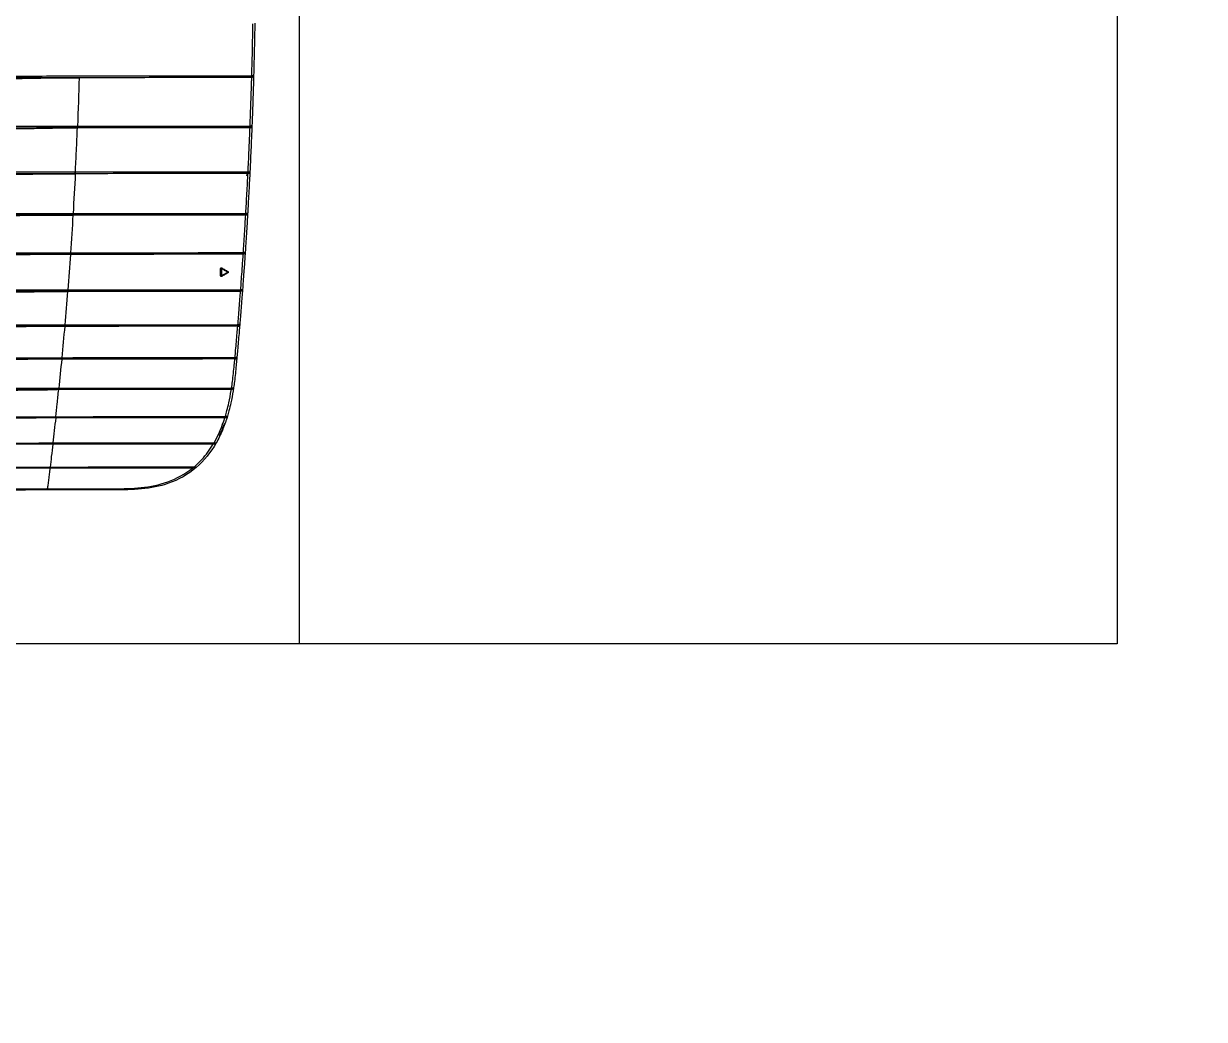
# Model space of a CAD drawing. Header units: millimetres. Extents: x 11242 to 497835, y 4200 to 105100.
# Drawn here: x 101948 to 102490, y 56153 to 56609 of the extents above; entities that cross this region are included whole.
import ezdxf
from ezdxf.xclip import XClip

# ---------------------------------------------------------------- set-up
doc = ezdxf.new("R2010")
doc.units = ezdxf.units.MM
doc.header["$LTSCALE"] = 200
doc.header["$XCLIPFRAME"] = 0
for name, color, linetype in [('# LG-AIRCON', 240, 'Continuous'), ('# 냉난방설비', 4, 'Continuous'), ('CEIL-7', 7, 'Continuous'), ('CEIL-암면흡음텍스', 251, 'Continuous')]:
    doc.layers.add(name, color=color, linetype=linetype)

# ---------------------------------------------------------------- blocks, each defined once
blk = doc.blocks.new('A$C7F214049')
at = {"layer": '# LG-AIRCON', "color": 0}
blk.add_line((1071.94, 75.03), (1071.94, 75.03), dxfattribs=at)
for centre, major_axis, ratio, start_param, end_param in [((1157.88, 189.89), (0.001, -0.8), 0.169592, 6.283183, 7.842493), ((1157.91, 189.89), (-0.11, 0.792), 0.166611, 3.140872, 4.677823), ((1157.11, 166.89), (0.001, -0.8), 0.167952, 6.283183, 7.836029), ((1157.14, 166.89), (-0.1, 0.794), 0.164575, 3.140938, 4.673714), ((1156.18, 145.89), (0.001, -0.8), 0.16673, 6.283183, 7.826069), ((1156.21, 145.89), (-0.091, 0.795), 0.162642, 3.140994, 4.665722), ((1155.16, 126.88), (0.001, -0.8), 0.166002, 6.283183, 7.815063), ((1155.18, 126.89), (-0.084, 0.796), 0.161192, 3.141042, 4.656333), ((1154.03, 108.88), (0.001, -0.8), 0.163114, 6.283183, 7.801181), ((1154.05, 108.89), (-0.076, 0.796), 0.157588, 3.141097, 4.644478), ((1143.76, 101.5), (0.1, 0), 0.003787, 4.563179, 6.195918), ((1143.76, 98.25), (-0.1, 0), 0.022467, 3.229107, 4.860622), ((1144.12, 101.48), (-0.217, -0.124), 0.984754, 3.666388, 5.75839), ((1144.12, 101.48), (-0.25, 0), 0.003712, 4.562801, 6.195918), ((1144.12, 98.27), (-0.25, 0), 0.022167, 0.087341, 1.719412), ((1144.12, 98.27), (-0.217, 0.124), 0.98482, 0.526031, 2.615561), ((1144.12, 101.48), (-0.125, -0.217), 0.127619, 1.648563, 3.053605), ((1144.12, 98.27), (0.125, -0.217), 0.117787, 0.08788, 1.477649), ((1144.28, 101.81), (-0.05, -0.0866), 0.126531, 4.792664, 6.19521), ((1144.28, 97.94), (0.05, -0.0866), 0.116557, 3.22946, 4.616907), ((1146.9, 99.88), (-0.125, -0.217), 0.135854, 1.639537, 3.053507), ((1146.9, 99.88), (-0.125, 0.217), 0.127702, 3.229581, 4.629277), ((1146.9, 99.88), (0, -0.25), 0.985602, 0.541551, 2.600041), ((1147.11, 100.18), (-0.05, -0.0866), 0.134963, 4.783449, 6.195111), ((1147.12, 99.58), (0.05, -0.0866), 0.126706, 3.22957, 4.627168), ((1152.82, 91.88), (0.001, -0.8), 0.155307, 6.283184, 7.784761), ((1152.83, 91.88), (-0.064, 0.797), 0.149458, 3.141174, 4.631045), ((1151.55, 75.88), (0.001, -0.8), 0.14248, 6.283184, 7.76573), ((1151.56, 75.88), (-0.049, 0.798), 0.136958, 3.141273, 4.61565), ((1150.24, 60.88), (0.001, -0.8), 0.125273, 6.283184, 7.74444), ((1150.25, 60.88), (-0.031, 0.799), 0.121007, 3.141389, 4.598105), ((1148.7, 46.88), (0.001, -0.8), 0.104317, 6.283184, 7.720209), ((1148.7, 46.88), (-0.001, 0.8), 0.134452, 3.141591, 4.574608), ((1145.86, 33.88), (0.001, -0.8), 0.080584, 6.283184, 7.690881), ((1145.9, 33.88), (-0.001, 0.8), 0.249871, 3.141591, 4.503557), ((1140.75, 21.87), (0.001, -0.8), 0.055459, 6.283184, 7.652757), ((1140.83, 21.87), (-0.001, 0.8), 0.398674, 3.141591, 4.342445), ((1131.67, 10.87), (0.001, -0.8), 0.030446, 6.283184, 7.596784)]:
    blk.add_ellipse(centre, major_axis=major_axis, ratio=ratio, start_param=start_param, end_param=end_param, dxfattribs=at)
for points, knots in [([(1158.05, 189.88), (1158.05, 189.88), (1158.05, 189.88), (1158.11, 192.01), (1158.17, 194.14), (1158.27, 198.39), (1158.32, 200.52), (1158.44, 205.84), (1158.5, 209.03), (1158.57, 212.7), (1158.58, 213.18), (1158.59, 213.67)], [0, 0, 0, 0, 0.000198, 0.000198, 0.268491, 0.268491, 0.536776, 0.536776, 0.939193, 0.939193, 1, 1, 1, 1]), ([(1159.42, 214.09), (1159.41, 213.46), (1159.4, 212.83), (1159.33, 209.01), (1159.27, 205.82), (1159.15, 200.5), (1159.1, 198.38), (1159, 194.19), (1158.94, 192.12), (1158.88, 190.06)], [0, 0, 0, 0, 0.078281, 0.078281, 0.476719, 0.476719, 0.742339, 0.742339, 1, 1, 1, 1]), ([(1063.9, 189.82), (1074.39, 189.82), (1084.86, 189.83), (1099.34, 189.84), (1103.37, 189.84), (1107.39, 189.84)], [0, 0, 0, 0, 0.722222, 0.722222, 1, 1, 1, 1]), ([(1107.39, 189.84), (1113.84, 189.85), (1120.29, 189.85), (1137.19, 189.86), (1147.63, 189.87), (1158.02, 189.88)], [0, 0, 0, 0, 0.381284, 0.381284, 1, 1, 1, 1]), ([(1158.88, 190.06), (1158.88, 190.06), (1158.88, 190.05), (1158.88, 189.97), (1158.87, 189.89), (1158.82, 189.73), (1158.79, 189.66), (1158.69, 189.49), (1158.61, 189.39), (1158.45, 189.26), (1158.38, 189.21), (1158.21, 189.14), (1158.12, 189.11), (1158.02, 189.1)], [0, 0, 0, 0, 0.004581, 0.004581, 0.182241, 0.182241, 0.349923, 0.349923, 0.612891, 0.612891, 0.797504, 0.797504, 1, 1, 1, 1]), ([(1158.88, 190.06), (1158.88, 190.06), (1158.88, 190.06), (1158.88, 190.04), (1158.87, 190.02), (1158.83, 189.99), (1158.8, 189.98), (1158.71, 189.95), (1158.63, 189.93), (1158.47, 189.9), (1158.4, 189.9), (1158.23, 189.88), (1158.14, 189.88), (1158.05, 189.88)], [0, 0, 0, 0, 0.004581, 0.004581, 0.18224, 0.18224, 0.349922, 0.349922, 0.61289, 0.61289, 0.797504, 0.797504, 1, 1, 1, 1]), ([(1158.88, 190.06), (1158.87, 189.95), (1158.87, 189.84), (1158.87, 189.67), (1158.86, 189.59), (1158.86, 189.47), (1158.86, 189.43), (1158.86, 189.35), (1158.86, 189.31), (1158.86, 189.26), (1158.85, 189.24), (1158.85, 189.2), (1158.85, 189.19), (1158.85, 189.16), (1158.85, 189.16), (1158.85, 189.14), (1158.85, 189.13), (1158.85, 189.12), (1158.85, 189.12), (1158.85, 189.11), (1158.85, 189.11), (1158.85, 189.1), (1158.85, 189.1), (1158.85, 189.1), (1158.85, 189.1), (1158.85, 189.09), (1158.85, 189.09), (1158.85, 189.09), (1158.85, 189.09), (1158.85, 189.09), (1158.85, 189.09), (1158.85, 189.09), (1158.85, 189.09), (1158.85, 189.09), (1158.85, 189.09), (1158.85, 189.09), (1158.85, 189.09), (1158.85, 189.09), (1158.85, 189.09), (1158.85, 189.09), (1158.85, 189.09), (1158.85, 189.09), (1158.85, 189.09), (1158.85, 189.09)], [0, 0, 0, 0, 0.331373, 0.331373, 0.552824, 0.552824, 0.700821, 0.700821, 0.799739, 0.799739, 0.865865, 0.865865, 0.910081, 0.910081, 0.939655, 0.939655, 0.959446, 0.959446, 0.972697, 0.972697, 0.981578, 0.981578, 0.987537, 0.987537, 0.991542, 0.991542, 0.994241, 0.994241, 0.996065, 0.996065, 0.997305, 0.997305, 0.998154, 0.998154, 0.998742, 0.998742, 0.999339, 0.999339, 0.99959, 0.99959, 0.999847, 0.999847, 1, 1, 1, 1]), ([(1157.89, 189.09), (1147.51, 189.08), (1137.08, 189.07), (1116.19, 189.06), (1105.73, 189.05), (1074.31, 189.03), (1053.31, 189.01), (1032.29, 189)], [0, 0, 0, 0, 0.25, 0.25, 0.5, 0.5, 1, 1, 1, 1]), ([(1157.27, 166.87), (1157.34, 168.63), (1157.41, 170.39), (1157.54, 174.11), (1157.61, 176.07), (1157.78, 180.95), (1157.87, 183.89), (1157.98, 187.57), (1158, 188.33), (1158.02, 189.09), (1158.02, 189.09), (1158.02, 189.1)], [0, 0, 0, 0, 0.237428, 0.237428, 0.501258, 0.501258, 0.897133, 0.897133, 0.999576, 0.999576, 1, 1, 1, 1]), ([(1158.85, 189.09), (1158.85, 189.09), (1158.85, 189.09), (1158.83, 188.3), (1158.81, 187.51), (1158.7, 183.8), (1158.61, 180.88), (1158.44, 176.01), (1158.37, 174.06), (1158.24, 170.42), (1158.18, 168.74), (1158.11, 167.05)], [0, 0, 0, 0, 0.000003, 0.000003, 0.107608, 0.107608, 0.505291, 0.505291, 0.770328, 0.770328, 1, 1, 1, 1]), ([(1032.52, 166), (1037.44, 166), (1047.42, 166.01), (1062.6, 166.02), (1072.85, 166.03), (1078.05, 166.03)], [0, 0, 0, 0, 0.323657, 0.656978, 1, 1, 1, 1]), ([(1077.12, 145.82), (1077.29, 149.06), (1077.62, 155.8), (1077.91, 162.54), (1078.05, 166.03)], [0, 0, 0, 0, 0.480537, 1, 1, 1, 1]), ([(1078.09, 166.82), (1078.09, 166.69), (1078.08, 166.43), (1078.06, 166.1), (1078.06, 166.06), (1078.05, 166.03)], [0, 0, 0, 0, 0.313258, 0.646434, 1, 1, 1, 1]), ([(1157.11, 166.09), (1144.03, 166.08), (1130.86, 166.07), (1104.49, 166.05), (1091.28, 166.04), (1078.05, 166.03)], [0, 0, 0, 0, 0.5, 0.5, 1, 1, 1, 1]), ([(1078.09, 166.82), (1091.33, 166.83), (1104.56, 166.84), (1130.96, 166.86), (1144.14, 166.86), (1157.25, 166.87)], [0, 0, 0, 0, 0.5, 0.5, 1, 1, 1, 1]), ([(1156.34, 145.86), (1156.41, 147.37), (1156.49, 148.87), (1156.64, 152.26), (1156.73, 154.14), (1156.94, 158.85), (1157.06, 161.67), (1157.19, 165.02), (1157.21, 165.56), (1157.23, 166.09)], [0, 0, 0, 0, 0.222879, 0.222879, 0.501857, 0.501857, 0.920491, 0.920491, 1, 1, 1, 1]), ([(1158.07, 166.09), (1158.04, 165.52), (1158.02, 164.95), (1157.89, 161.58), (1157.77, 158.77), (1157.56, 154.08), (1157.48, 152.21), (1157.32, 148.9), (1157.25, 147.47), (1157.18, 146.04)], [0, 0, 0, 0, 0.085152, 0.085152, 0.5056, 0.5056, 0.785788, 0.785788, 1, 1, 1, 1]), ([(1158.11, 167.05), (1158.11, 167.05), (1158.11, 167.04), (1158.11, 166.96), (1158.09, 166.88), (1158.05, 166.72), (1158.01, 166.65), (1157.91, 166.48), (1157.83, 166.38), (1157.67, 166.25), (1157.59, 166.2), (1157.43, 166.13), (1157.33, 166.11), (1157.24, 166.09)], [0, 0, 0, 0, 0.004577, 0.004577, 0.182726, 0.182726, 0.350796, 0.350796, 0.613047, 0.613047, 0.797661, 0.797661, 1, 1, 1, 1]), ([(1158.11, 167.05), (1158.11, 167.05), (1158.11, 167.05), (1158.11, 167.03), (1158.1, 167.01), (1158.06, 166.98), (1158.03, 166.97), (1157.93, 166.93), (1157.85, 166.92), (1157.7, 166.89), (1157.62, 166.89), (1157.46, 166.88), (1157.37, 166.87), (1157.27, 166.87)], [0, 0, 0, 0, 0.004577, 0.004577, 0.182724, 0.182724, 0.350793, 0.350793, 0.613048, 0.613048, 0.797663, 0.797663, 1, 1, 1, 1]), ([(1077.08, 145.03), (1077.08, 145.05), (1077.09, 145.1), (1077.1, 145.42), (1077.12, 145.69), (1077.12, 145.82)], [0, 0, 0, 0, 0.347257, 0.680379, 1, 1, 1, 1]), ([(1156.18, 145.09), (1143.08, 145.08), (1129.91, 145.07), (1103.53, 145.05), (1090.31, 145.04), (1077.08, 145.03)], [0, 0, 0, 0, 0.5, 0.5, 1, 1, 1, 1]), ([(1077.12, 145.82), (1090.37, 145.83), (1103.6, 145.83), (1130.02, 145.85), (1143.2, 145.85), (1156.32, 145.86)], [0, 0, 0, 0, 0.5, 0.5, 1, 1, 1, 1]), ([(1155.31, 126.85), (1155.4, 128.29), (1155.48, 129.72), (1155.65, 132.78), (1155.74, 134.4), (1155.91, 137.65), (1156, 139.27), (1156.15, 142.29), (1156.22, 143.69), (1156.29, 145.09)], [0, 0, 0, 0, 0.23561, 0.23561, 0.502531, 0.502531, 0.769333, 0.769333, 1, 1, 1, 1]), ([(1157.13, 145.09), (1157.13, 145.09), (1157.13, 145.09), (1157.06, 143.66), (1156.99, 142.22), (1156.83, 139.18), (1156.75, 137.57), (1156.57, 134.34), (1156.48, 132.72), (1156.32, 129.75), (1156.24, 128.39), (1156.16, 127.03)], [0, 0, 0, 0, 0.000003, 0.000003, 0.2381, 0.2381, 0.505996, 0.505996, 0.774012, 0.774012, 1, 1, 1, 1]), ([(1156.3, 145.09), (1156.39, 145.1), (1156.49, 145.13), (1156.66, 145.2), (1156.73, 145.24), (1156.9, 145.37), (1156.98, 145.47), (1157.08, 145.64), (1157.11, 145.71), (1157.16, 145.86), (1157.18, 145.95), (1157.18, 146.03), (1157.18, 146.03), (1157.18, 146.04)], [0, 0, 0, 0, 0.202534, 0.202534, 0.387539, 0.387539, 0.649336, 0.649336, 0.817337, 0.817337, 0.995424, 0.995424, 1, 1, 1, 1]), ([(1156.34, 145.86), (1156.43, 145.86), (1156.53, 145.87), (1156.69, 145.87), (1156.77, 145.88), (1156.92, 145.9), (1157, 145.92), (1157.1, 145.95), (1157.13, 145.97), (1157.17, 146), (1157.18, 146.02), (1157.18, 146.04), (1157.18, 146.04), (1157.18, 146.04)], [0, 0, 0, 0, 0.202532, 0.202532, 0.387538, 0.387538, 0.649339, 0.649339, 0.81734, 0.81734, 0.995424, 0.995424, 1, 1, 1, 1]), ([(1032.29, 126), (1037.01, 126), (1046.58, 126.01), (1061.09, 126.02), (1070.85, 126.03), (1075.79, 126.03)], [0, 0, 0, 0, 0.325719, 0.65904, 1, 1, 1, 1]), ([(1076.06, 126.81), (1076.05, 126.68), (1076.04, 126.41), (1076.01, 126.1), (1076.01, 126.05), (1076.01, 126.03)], [0, 0, 0, 0, 0.321218, 0.654292, 1, 1, 1, 1]), ([(1130.49, 126.11), (1130.49, 126.14), (1130.49, 126.19), (1130.49, 126.3), (1130.49, 126.37), (1130.49, 126.53), (1130.49, 126.61), (1130.49, 126.75), (1130.49, 126.79), (1130.49, 126.84)], [0, 0, 0, 0, 0.286221, 0.286221, 0.571234, 0.571234, 0.853733, 0.853733, 1, 1, 1, 1]), ([(1154.18, 108.84), (1154.27, 110.19), (1154.36, 111.54), (1154.55, 114.44), (1154.65, 115.98), (1154.84, 119.07), (1154.93, 120.61), (1155.1, 123.46), (1155.18, 124.78), (1155.26, 126.09)], [0, 0, 0, 0, 0.234809, 0.234809, 0.503083, 0.503083, 0.771219, 0.771219, 1, 1, 1, 1]), ([(1156.1, 126.09), (1156.1, 126.09), (1156.1, 126.09), (1156.02, 124.74), (1155.94, 123.4), (1155.77, 120.52), (1155.67, 118.99), (1155.48, 115.92), (1155.38, 114.39), (1155.2, 111.57), (1155.11, 110.3), (1155.03, 109.02)], [0, 0, 0, 0, 0.000002, 0.000002, 0.236795, 0.236795, 0.505989, 0.505989, 0.775323, 0.775323, 1, 1, 1, 1]), ([(1155.27, 126.09), (1155.36, 126.1), (1155.46, 126.12), (1155.62, 126.19), (1155.7, 126.24), (1155.87, 126.37), (1155.95, 126.46), (1156.05, 126.63), (1156.09, 126.7), (1156.14, 126.86), (1156.15, 126.94), (1156.16, 127.02), (1156.16, 127.02), (1156.16, 127.03)], [0, 0, 0, 0, 0.202953, 0.202953, 0.388561, 0.388561, 0.650171, 0.650171, 0.817787, 0.817787, 0.995423, 0.995423, 1, 1, 1, 1]), ([(1155.31, 126.85), (1155.41, 126.85), (1155.5, 126.85), (1155.67, 126.86), (1155.74, 126.87), (1155.9, 126.89), (1155.98, 126.91), (1156.07, 126.94), (1156.1, 126.96), (1156.15, 126.99), (1156.16, 127.01), (1156.16, 127.03), (1156.16, 127.03), (1156.16, 127.03)], [0, 0, 0, 0, 0.20295, 0.20295, 0.388559, 0.388559, 0.650174, 0.650174, 0.81779, 0.81779, 0.995423, 0.995423, 1, 1, 1, 1]), ([(1156.15, 127.03), (1156.14, 126.85), (1156.13, 126.67), (1156.11, 126.36), (1156.11, 126.22), (1156.1, 126.09), (1156.1, 126.09), (1156.1, 126.09)], [0, 0, 0, 0, 0.569674, 0.569674, 0.999955, 0.999955, 1, 1, 1, 1]), ([(1074.88, 108.79), (1074.87, 108.66), (1074.85, 108.39), (1074.83, 108.09), (1074.83, 108.05), (1074.82, 108.03)], [0, 0, 0, 0, 0.326096, 0.659138, 1, 1, 1, 1]), ([(1130.49, 108.11), (1130.49, 108.14), (1130.49, 108.19), (1130.49, 108.3), (1130.49, 108.37), (1130.49, 108.53), (1130.49, 108.61), (1130.49, 108.74), (1130.49, 108.78), (1130.49, 108.82)], [0, 0, 0, 0, 0.290629, 0.290629, 0.580005, 0.580005, 0.866777, 0.866777, 1, 1, 1, 1]), ([(1155.03, 109.02), (1155.03, 109.02), (1155.03, 109.01), (1155.02, 108.93), (1155, 108.85), (1154.95, 108.69), (1154.92, 108.62), (1154.81, 108.45), (1154.73, 108.36), (1154.56, 108.23), (1154.49, 108.19), (1154.32, 108.12), (1154.22, 108.1), (1154.12, 108.09)], [0, 0, 0, 0, 0.004573, 0.004573, 0.182489, 0.182489, 0.350305, 0.350305, 0.61092, 0.61092, 0.796953, 0.796953, 1, 1, 1, 1]), ([(1155.03, 109.02), (1155.03, 109.02), (1155.03, 109.02), (1155.03, 109), (1155.01, 108.98), (1154.97, 108.94), (1154.94, 108.93), (1154.85, 108.89), (1154.77, 108.88), (1154.61, 108.86), (1154.53, 108.85), (1154.37, 108.84), (1154.27, 108.84), (1154.18, 108.84)], [0, 0, 0, 0, 0.004573, 0.004573, 0.182486, 0.182486, 0.350302, 0.350302, 0.610923, 0.610923, 0.796956, 0.796956, 1, 1, 1, 1]), ([(1155.02, 109.02), (1155.01, 108.86), (1155, 108.71), (1154.98, 108.4), (1154.97, 108.24), (1154.96, 108.09)], [0, 0, 0, 0, 0.50205, 0.50205, 1, 1, 1, 1]), ([(1074.82, 108.03), (1062.33, 108.02), (1048.15, 108.01), (1033.95, 108), (1032.29, 108)], [0, 0, 0, 0, 0.882877, 1, 1, 1, 1]), ([(1152.96, 91.83), (1153.05, 93.08), (1153.15, 94.33), (1153.35, 97.06), (1153.45, 98.54), (1153.72, 102.24), (1153.87, 104.45), (1154.05, 107.14), (1154.08, 107.61), (1154.12, 108.09), (1154.12, 108.09), (1154.12, 108.09)], [0, 0, 0, 0, 0.231173, 0.231173, 0.503648, 0.503648, 0.912609, 0.912609, 0.999768, 0.999768, 1, 1, 1, 1]), ([(1154.96, 108.08), (1154.96, 108.08), (1154.96, 108.08), (1154.92, 107.57), (1154.89, 107.06), (1154.71, 104.36), (1154.55, 102.15), (1154.29, 98.49), (1154.19, 97.02), (1153.99, 94.37), (1153.9, 93.19), (1153.81, 92.01)], [0, 0, 0, 0, 0.000003, 0.000003, 0.09538, 0.09538, 0.505942, 0.505942, 0.779485, 0.779485, 1, 1, 1, 1]), ([(1143.75, 101.5), (1143.75, 101.54), (1143.75, 101.58), (1143.78, 101.66), (1143.8, 101.69), (1143.85, 101.75), (1143.88, 101.78), (1143.95, 101.82), (1143.99, 101.84), (1144.06, 101.86), (1144.1, 101.86), (1144.18, 101.85), (1144.22, 101.84), (1144.26, 101.82), (1144.26, 101.81), (1144.27, 101.81)], [0, 0, 0, 0, 0.164324, 0.164324, 0.328649, 0.328649, 0.493199, 0.493199, 0.656545, 0.656545, 0.817673, 0.817673, 0.976616, 0.976616, 1, 1, 1, 1]), ([(1143.75, 98.25), (1143.75, 98.93), (1143.75, 99.6), (1143.75, 100.68), (1143.75, 101.09), (1143.75, 101.5)], [0, 0, 0, 0, 0.62209, 0.62209, 1, 1, 1, 1]), ([(1144.27, 97.94), (1144.23, 97.92), (1144.2, 97.91), (1144.12, 97.9), (1144.08, 97.9), (1144.01, 97.91), (1143.97, 97.92), (1143.9, 97.96), (1143.87, 97.98), (1143.82, 98.04), (1143.79, 98.07), (1143.76, 98.15), (1143.75, 98.19), (1143.75, 98.24), (1143.75, 98.25), (1143.75, 98.25)], [0, 0, 0, 0, 0.157515, 0.157515, 0.315015, 0.315015, 0.473062, 0.473062, 0.633282, 0.633282, 0.796227, 0.796227, 0.961264, 0.961264, 1, 1, 1, 1]), ([(1144.23, 101.73), (1144.23, 101.73), (1144.22, 101.73), (1144.2, 101.74), (1144.17, 101.75), (1144.11, 101.76), (1144.09, 101.76), (1144.03, 101.75), (1144, 101.73), (1143.96, 101.7), (1143.93, 101.68), (1143.9, 101.64), (1143.89, 101.61), (1143.87, 101.56), (1143.86, 101.53), (1143.86, 101.5)], [0, 0, 0, 0, 0.023208, 0.023208, 0.180984, 0.180984, 0.341259, 0.341259, 0.50442, 0.50442, 0.669501, 0.669501, 0.834777, 0.834777, 1, 1, 1, 1]), ([(1143.86, 101.5), (1143.86, 101.09), (1143.86, 100.68), (1143.86, 99.6), (1143.86, 98.93), (1143.86, 98.25)], [0, 0, 0, 0, 0.37791, 0.37791, 1, 1, 1, 1]), ([(1143.87, 101.48), (1143.87, 101.48), (1143.87, 101.48), (1143.87, 101.49), (1143.86, 101.5), (1143.86, 101.5)], [0, 0, 0, 0, 0.404526, 0.404526, 1, 1, 1, 1]), ([(1143.86, 98.25), (1143.86, 98.26), (1143.87, 98.26), (1143.87, 98.27), (1143.87, 98.27), (1143.87, 98.27)], [0, 0, 0, 0, 0.535978, 0.535978, 1, 1, 1, 1]), ([(1143.86, 98.25), (1143.86, 98.25), (1143.86, 98.24), (1143.87, 98.2), (1143.87, 98.17), (1143.89, 98.12), (1143.91, 98.1), (1143.95, 98.05), (1143.97, 98.04), (1144.02, 98.01), (1144.05, 98), (1144.1, 97.99), (1144.13, 97.99), (1144.18, 98), (1144.21, 98.01), (1144.23, 98.03)], [0, 0, 0, 0, 0.038987, 0.038987, 0.205228, 0.205228, 0.369217, 0.369217, 0.529838, 0.529838, 0.687449, 0.687449, 0.843833, 0.843833, 1, 1, 1, 1]), ([(1143.87, 98.27), (1143.87, 98.8), (1143.87, 99.33), (1143.87, 100.4), (1143.87, 100.94), (1143.87, 101.48)], [0, 0, 0, 0, 0.494668, 0.494668, 1, 1, 1, 1]), ([(1144.16, 101.48), (1144.16, 100.94), (1144.16, 100.4), (1144.16, 99.33), (1144.16, 98.8), (1144.16, 98.27)], [0, 0, 0, 0, 0.505333, 0.505333, 1, 1, 1, 1]), ([(1146.94, 99.87), (1146.47, 100.15), (1146, 100.42), (1145.07, 100.95), (1144.61, 101.22), (1144.16, 101.48)], [0, 0, 0, 0, 0.508641, 0.508641, 1, 1, 1, 1]), ([(1144.16, 98.27), (1144.55, 98.49), (1144.94, 98.72), (1145.87, 99.26), (1146.4, 99.57), (1146.94, 99.87)], [0, 0, 0, 0, 0.423739, 0.423739, 1, 1, 1, 1]), ([(1147.06, 100.09), (1146.59, 100.36), (1146.12, 100.64), (1145.18, 101.18), (1144.7, 101.45), (1144.23, 101.73)], [0, 0, 0, 0, 0.500005, 0.500005, 1, 1, 1, 1]), ([(1144.23, 101.73), (1144.24, 101.72), (1144.24, 101.71), (1144.25, 101.7), (1144.25, 101.7), (1144.25, 101.69)], [0, 0, 0, 0, 0.750812, 0.750812, 1, 1, 1, 1]), ([(1144.23, 98.03), (1144.7, 98.3), (1145.18, 98.57), (1146.12, 99.12), (1146.59, 99.39), (1147.06, 99.66)], [0, 0, 0, 0, 0.500007, 0.500007, 1, 1, 1, 1]), ([(1144.25, 98.06), (1144.25, 98.06), (1144.25, 98.05), (1144.24, 98.04), (1144.24, 98.03), (1144.23, 98.03)], [0, 0, 0, 0, 0.279587, 0.279587, 1, 1, 1, 1]), ([(1144.25, 101.69), (1144.7, 101.43), (1145.16, 101.17), (1146.09, 100.63), (1146.56, 100.36), (1147.03, 100.09)], [0, 0, 0, 0, 0.491357, 0.491357, 1, 1, 1, 1]), ([(1147.03, 99.66), (1146.77, 99.51), (1146.51, 99.37), (1145.98, 99.06), (1145.7, 98.9), (1145.03, 98.51), (1144.64, 98.29), (1144.25, 98.06)], [0, 0, 0, 0, 0.277579, 0.277579, 0.57626, 0.57626, 1, 1, 1, 1]), ([(1144.27, 101.81), (1144.74, 101.54), (1145.21, 101.27), (1146.16, 100.72), (1146.63, 100.45), (1147.1, 100.18)], [0, 0, 0, 0, 0.499995, 0.499995, 1, 1, 1, 1]), ([(1147.1, 99.58), (1146.63, 99.31), (1146.16, 99.03), (1145.21, 98.49), (1144.74, 98.22), (1144.27, 97.94)], [0, 0, 0, 0, 0.499993, 0.499993, 1, 1, 1, 1]), ([(1147.03, 100.09), (1147.04, 100.09), (1147.05, 100.09), (1147.06, 100.09), (1147.06, 100.09), (1147.06, 100.09)], [0, 0, 0, 0, 0.749515, 0.749515, 1, 1, 1, 1]), ([(1147.06, 99.66), (1147.06, 99.66), (1147.06, 99.66), (1147.05, 99.66), (1147.04, 99.66), (1147.03, 99.66)], [0, 0, 0, 0, 0.26794, 0.26794, 1, 1, 1, 1]), ([(1147.06, 99.66), (1147.07, 99.67), (1147.08, 99.67), (1147.11, 99.69), (1147.13, 99.71), (1147.16, 99.75), (1147.17, 99.77), (1147.19, 99.83), (1147.19, 99.85), (1147.19, 99.91), (1147.19, 99.94), (1147.17, 99.99), (1147.15, 100.01), (1147.11, 100.06), (1147.09, 100.08), (1147.06, 100.09)], [0, 0, 0, 0, 0.041209, 0.041209, 0.200223, 0.200223, 0.353071, 0.353071, 0.505603, 0.505603, 0.664285, 0.664285, 0.831116, 0.831116, 1, 1, 1, 1]), ([(1147.1, 100.18), (1147.13, 100.16), (1147.17, 100.13), (1147.22, 100.07), (1147.24, 100.03), (1147.27, 99.96), (1147.28, 99.92), (1147.28, 99.84), (1147.27, 99.81), (1147.25, 99.74), (1147.23, 99.7), (1147.18, 99.64), (1147.16, 99.61), (1147.12, 99.59), (1147.11, 99.58), (1147.1, 99.58)], [0, 0, 0, 0, 0.166484, 0.166484, 0.333371, 0.333371, 0.493853, 0.493853, 0.648344, 0.648344, 0.801897, 0.801897, 0.959514, 0.959514, 1, 1, 1, 1]), ([(1073.3, 91.03), (1073.3, 91.03), (1073.3, 91.03), (1073.3, 91.03), (1073.3, 91.03), (1073.3, 91.03)], [0, 0, 0, 0, 0.720259, 0.720259, 1, 1, 1, 1]), ([(1073.61, 91.75), (1073.6, 91.63), (1073.58, 91.37), (1073.56, 91.09), (1073.56, 91.05), (1073.55, 91.03)], [0, 0, 0, 0, 0.328998, 0.662025, 1, 1, 1, 1]), ([(1130.49, 91.11), (1130.49, 91.11), (1130.49, 91.11), (1130.49, 91.14), (1130.49, 91.19), (1130.49, 91.3), (1130.49, 91.37), (1130.49, 91.53), (1130.49, 91.61), (1130.49, 91.73), (1130.49, 91.77), (1130.49, 91.8)], [0, 0, 0, 0, 0.000003, 0.000003, 0.296728, 0.296728, 0.592238, 0.592238, 0.885219, 0.885219, 1, 1, 1, 1]), ([(1151.67, 75.81), (1151.77, 76.99), (1151.87, 78.18), (1152.08, 80.74), (1152.19, 82.13), (1152.41, 84.9), (1152.52, 86.28), (1152.71, 88.81), (1152.8, 89.95), (1152.89, 91.09)], [0, 0, 0, 0, 0.232485, 0.232485, 0.504333, 0.504333, 0.77599, 0.77599, 1, 1, 1, 1]), ([(1153.74, 91.08), (1153.74, 91.08), (1153.74, 91.08), (1153.65, 89.91), (1153.56, 88.74), (1153.37, 86.2), (1153.26, 84.82), (1153.04, 82.08), (1152.93, 80.71), (1152.73, 78.22), (1152.64, 77.11), (1152.54, 76)], [0, 0, 0, 0, 0.000003, 0.000003, 0.233028, 0.233028, 0.505766, 0.505766, 0.778696, 0.778696, 1, 1, 1, 1]), ([(1153.81, 92.01), (1153.81, 92.01), (1153.81, 92), (1153.81, 91.98), (1153.81, 91.96), (1153.8, 91.88), (1153.78, 91.82), (1153.74, 91.68), (1153.7, 91.61), (1153.59, 91.44), (1153.51, 91.35), (1153.34, 91.23), (1153.26, 91.18), (1153.09, 91.12), (1152.99, 91.09), (1152.9, 91.09)], [0, 0, 0, 0, 0.004557, 0.004557, 0.044287, 0.044287, 0.184335, 0.184335, 0.354018, 0.354018, 0.611922, 0.611922, 0.797745, 0.797745, 1, 1, 1, 1]), ([(1153.81, 92.01), (1153.81, 92.01), (1153.81, 92.01), (1153.81, 92), (1153.81, 92), (1153.81, 91.98), (1153.79, 91.96), (1153.76, 91.93), (1153.72, 91.91), (1153.63, 91.88), (1153.55, 91.86), (1153.39, 91.84), (1153.31, 91.83), (1153.15, 91.83), (1153.05, 91.83), (1152.96, 91.83)], [0, 0, 0, 0, 0.004557, 0.004557, 0.044285, 0.044285, 0.184332, 0.184332, 0.354015, 0.354015, 0.611925, 0.611925, 0.797749, 0.797749, 1, 1, 1, 1]), ([(1152.54, 76), (1152.54, 76), (1152.54, 76), (1152.54, 75.97), (1152.54, 75.94), (1152.52, 75.86), (1152.51, 75.8), (1152.46, 75.66), (1152.42, 75.59), (1152.31, 75.42), (1152.22, 75.33), (1152.05, 75.21), (1151.97, 75.17), (1151.8, 75.11), (1151.7, 75.09), (1151.61, 75.08)], [0, 0, 0, 0, 0.004525, 0.004525, 0.057821, 0.057821, 0.188308, 0.188308, 0.361252, 0.361252, 0.614659, 0.614659, 0.799532, 0.799532, 1, 1, 1, 1]), ([(1152.54, 76), (1152.54, 76), (1152.54, 76), (1152.54, 75.99), (1152.54, 75.99), (1152.53, 75.96), (1152.52, 75.95), (1152.48, 75.92), (1152.45, 75.9), (1152.35, 75.86), (1152.27, 75.84), (1152.11, 75.82), (1152.03, 75.81), (1151.86, 75.81), (1151.77, 75.81), (1151.67, 75.81)], [0, 0, 0, 0, 0.004524, 0.004524, 0.057818, 0.057818, 0.188305, 0.188305, 0.361249, 0.361249, 0.614664, 0.614664, 0.799537, 0.799537, 1, 1, 1, 1]), ([(1152.53, 75.9), (1152.52, 75.77), (1152.51, 75.63), (1152.48, 75.36), (1152.47, 75.22), (1152.46, 75.08), (1152.46, 75.08), (1152.46, 75.08)], [0, 0, 0, 0, 0.494679, 0.494679, 0.999949, 0.999949, 1, 1, 1, 1]), ([(1071.94, 75.03), (1065.34, 75.02), (1058.74, 74.95), (1045.52, 74.78), (1038.91, 74.61), (1032.29, 74.4)], [0, 0, 0, 0, 0.5, 0.5, 1, 1, 1, 1]), ([(1072.28, 75.72), (1072.27, 75.6), (1072.25, 75.35), (1072.23, 75.08), (1072.22, 75.05), (1072.22, 75.03)], [0, 0, 0, 0, 0.332388, 0.665415, 1, 1, 1, 1]), ([(1150.35, 60.79), (1150.45, 61.89), (1150.55, 62.99), (1150.76, 65.39), (1150.88, 66.7), (1151.11, 69.31), (1151.22, 70.62), (1151.42, 72.98), (1151.51, 74.03), (1151.6, 75.08)], [0, 0, 0, 0, 0.231342, 0.231342, 0.505085, 0.505085, 0.779084, 0.779084, 1, 1, 1, 1]), ([(1152.46, 75.08), (1152.46, 75.08), (1152.46, 75.08), (1152.37, 74), (1152.28, 72.92), (1152.08, 70.54), (1151.97, 69.25), (1151.74, 66.66), (1151.63, 65.37), (1151.42, 63.05), (1151.33, 62.02), (1151.24, 60.99)], [0, 0, 0, 0, 0.000003, 0.000003, 0.230343, 0.230343, 0.50549, 0.50549, 0.780381, 0.780381, 1, 1, 1, 1]), ([(1070.61, 60.03), (1069.76, 60.03), (1068.9, 60.02), (1067.2, 60.02), (1066.34, 60.01), (1064.64, 60), (1063.78, 60), (1061.22, 59.98), (1059.51, 59.96), (1056.09, 59.92), (1054.39, 59.9), (1050.97, 59.86), (1049.26, 59.83), (1045.09, 59.76), (1042.63, 59.71), (1037.7, 59.6), (1035.24, 59.54), (1032.75, 59.48), (1032.72, 59.48), (1032.68, 59.48)], [0, 0, 0, 0, 0.067603, 0.067603, 0.135207, 0.135207, 0.20281, 0.20281, 0.338021, 0.338021, 0.473232, 0.473232, 0.608444, 0.608444, 0.802914, 0.802914, 0.997463, 0.997463, 1, 1, 1, 1]), ([(1070.61, 60.03), (1070.61, 60.03), (1070.61, 60.03), (1070.61, 60.03), (1070.61, 60.03), (1070.61, 60.03), (1070.61, 60.03), (1070.61, 60.03)], [0, 0, 0, 0, 0.108262, 0.108262, 0.347509, 0.347509, 1, 1, 1, 1]), ([(1070.92, 60.68), (1070.91, 60.56), (1070.88, 60.33), (1070.86, 60.08), (1070.85, 60.04), (1070.85, 60.03)], [0, 0, 0, 0, 0.334477, 0.667511, 1, 1, 1, 1]), ([(1148.78, 46.77), (1148.93, 47.77), (1149.06, 48.77), (1149.35, 51.01), (1149.5, 52.25), (1149.76, 54.74), (1149.89, 55.98), (1150.1, 58.18), (1150.18, 59.13), (1150.27, 60.08)], [0, 0, 0, 0, 0.226886, 0.226886, 0.506944, 0.506944, 0.786603, 0.786603, 1, 1, 1, 1]), ([(1151.15, 60.08), (1151.15, 60.08), (1151.15, 60.08), (1151.06, 59.1), (1150.97, 58.12), (1150.77, 55.91), (1150.64, 54.68), (1150.38, 52.21), (1150.23, 50.97), (1149.96, 48.81), (1149.83, 47.87), (1149.69, 46.93)], [0, 0, 0, 0, 0.000003, 0.000003, 0.222644, 0.222644, 0.503385, 0.503385, 0.784968, 0.784968, 1, 1, 1, 1]), ([(1150.28, 60.08), (1150.38, 60.09), (1150.47, 60.1), (1150.65, 60.16), (1150.73, 60.2), (1150.9, 60.32), (1150.99, 60.4), (1151.1, 60.57), (1151.15, 60.64), (1151.2, 60.77), (1151.21, 60.83), (1151.23, 60.92), (1151.23, 60.95), (1151.24, 60.99), (1151.24, 60.99), (1151.24, 60.99)], [0, 0, 0, 0, 0.197995, 0.197995, 0.38142, 0.38142, 0.629117, 0.629117, 0.806345, 0.806345, 0.924796, 0.924796, 0.995519, 0.995519, 1, 1, 1, 1]), ([(1150.35, 60.79), (1150.45, 60.79), (1150.54, 60.79), (1150.71, 60.79), (1150.79, 60.8), (1150.95, 60.82), (1151.03, 60.84), (1151.13, 60.88), (1151.17, 60.9), (1151.21, 60.93), (1151.22, 60.95), (1151.23, 60.97), (1151.24, 60.98), (1151.24, 60.99), (1151.24, 60.99), (1151.24, 60.99)], [0, 0, 0, 0, 0.197989, 0.197989, 0.381415, 0.381415, 0.629119, 0.629119, 0.806348, 0.806348, 0.9248, 0.9248, 0.995519, 0.995519, 1, 1, 1, 1]), ([(1151.22, 60.88), (1151.21, 60.76), (1151.2, 60.63), (1151.18, 60.36), (1151.16, 60.22), (1151.15, 60.08), (1151.15, 60.08), (1151.15, 60.08)], [0, 0, 0, 0, 0.472061, 0.472061, 0.999948, 0.999948, 1, 1, 1, 1]), ([(1068.16, 33.61), (1068.37, 35.54), (1068.81, 39.65), (1069.24, 43.83), (1069.47, 46.02)], [0, 0, 0, 0, 0.476063, 1, 1, 1, 1]), ([(1069.54, 46.65), (1069.52, 46.53), (1069.5, 46.31), (1069.48, 46.07), (1069.47, 46.04), (1069.47, 46.03)], [0, 0, 0, 0, 0.341012, 0.674077, 1, 1, 1, 1]), ([(1148.7, 46.08), (1145.85, 46.08), (1143, 46.08), (1129.95, 46.07), (1119.72, 46.06), (1099.27, 46.05), (1089.03, 46.04), (1075.69, 46.03), (1072.58, 46.03), (1069.47, 46.03)], [0, 0, 0, 0, 0.10794, 0.10794, 0.495186, 0.495186, 0.882432, 0.882432, 1, 1, 1, 1]), ([(1069.54, 46.65), (1072.64, 46.65), (1075.75, 46.66), (1089.09, 46.68), (1099.33, 46.69), (1119.79, 46.72), (1130.02, 46.74), (1143.08, 46.76), (1145.93, 46.77), (1148.78, 46.77)], [0, 0, 0, 0, 0.117383, 0.117383, 0.504703, 0.504703, 0.892034, 0.892034, 1, 1, 1, 1]), ([(1145.93, 33.75), (1146.19, 34.63), (1146.44, 35.51), (1146.99, 37.6), (1147.27, 38.82), (1147.93, 41.87), (1148.27, 43.72), (1148.59, 45.74), (1148.62, 45.91), (1148.65, 46.08)], [0, 0, 0, 0, 0.218779, 0.218779, 0.515002, 0.515002, 0.959729, 0.959729, 1, 1, 1, 1]), ([(1149.56, 46.08), (1149.52, 45.86), (1149.49, 45.64), (1149.16, 43.57), (1148.82, 41.73), (1148.16, 38.68), (1147.87, 37.47), (1147.33, 35.44), (1147.1, 34.61), (1146.85, 33.79)], [0, 0, 0, 0, 0.053164, 0.053164, 0.497933, 0.497933, 0.794719, 0.794719, 1, 1, 1, 1]), ([(1149.69, 46.93), (1149.69, 46.93), (1149.69, 46.93), (1149.69, 46.9), (1149.68, 46.88), (1149.66, 46.8), (1149.64, 46.74), (1149.59, 46.61), (1149.55, 46.54), (1149.42, 46.38), (1149.33, 46.3), (1149.16, 46.19), (1149.07, 46.15), (1148.9, 46.09), (1148.8, 46.08), (1148.7, 46.08)], [0, 0, 0, 0, 0.00454, 0.00454, 0.055109, 0.055109, 0.184991, 0.184991, 0.355151, 0.355151, 0.609123, 0.609123, 0.797065, 0.797065, 1, 1, 1, 1]), ([(1149.69, 46.93), (1149.69, 46.93), (1149.69, 46.93), (1149.69, 46.93), (1149.69, 46.92), (1149.68, 46.9), (1149.66, 46.88), (1149.62, 46.84), (1149.59, 46.83), (1149.49, 46.79), (1149.41, 46.77), (1149.25, 46.76), (1149.17, 46.75), (1149, 46.76), (1148.9, 46.76), (1148.81, 46.77)], [0, 0, 0, 0, 0.004542, 0.004542, 0.055103, 0.055103, 0.184972, 0.184972, 0.355126, 0.355126, 0.609096, 0.609096, 0.797044, 0.797044, 1, 1, 1, 1]), ([(1149.67, 46.84), (1149.65, 46.72), (1149.64, 46.6), (1149.6, 46.35), (1149.58, 46.22), (1149.56, 46.08), (1149.56, 46.08), (1149.56, 46.08)], [0, 0, 0, 0, 0.466321, 0.466321, 0.999945, 0.999945, 1, 1, 1, 1]), ([(1145.86, 33.08), (1142.82, 33.08), (1139.77, 33.07), (1126.94, 33.07), (1117.14, 33.06), (1097.55, 33.05), (1087.75, 33.04), (1074.66, 33.03), (1071.38, 33.03), (1068.09, 33.03)], [0, 0, 0, 0, 0.117588, 0.117588, 0.495514, 0.495514, 0.873438, 0.873438, 1, 1, 1, 1]), ([(1068.16, 33.61), (1071.43, 33.62), (1074.71, 33.62), (1087.79, 33.64), (1097.6, 33.66), (1117.2, 33.69), (1126.99, 33.71), (1139.83, 33.74), (1142.88, 33.74), (1145.93, 33.75)], [0, 0, 0, 0, 0.126259, 0.126259, 0.50431, 0.50431, 0.882369, 0.882369, 1, 1, 1, 1]), ([(1146.85, 33.79), (1146.85, 33.79), (1146.85, 33.79), (1146.83, 33.7), (1146.79, 33.61), (1146.66, 33.42), (1146.57, 33.32), (1146.38, 33.2), (1146.29, 33.16), (1146.11, 33.09), (1146, 33.08), (1145.9, 33.08)], [0, 0, 0, 0, 0.005051, 0.005051, 0.225937, 0.225937, 0.536829, 0.536829, 0.75815, 0.75815, 1, 1, 1, 1]), ([(1146.84, 33.76), (1146.79, 33.58), (1146.65, 33.13), (1146.36, 32.23), (1146.12, 31.51), (1145.97, 31.06)], [0, 0, 0, 0, 0.199862, 0.49976, 1, 1, 1, 1]), ([(1146.85, 33.79), (1146.85, 33.79), (1146.85, 33.79), (1146.85, 33.79), (1146.85, 33.79), (1146.85, 33.76), (1146.82, 33.74), (1146.75, 33.69), (1146.68, 33.68), (1146.52, 33.66), (1146.45, 33.67), (1146.29, 33.68), (1146.19, 33.69), (1146.09, 33.71)], [0, 0, 0, 0, 0.004995, 0.004995, 0.008352, 0.008352, 0.225814, 0.225814, 0.536727, 0.536727, 0.758081, 0.758081, 1, 1, 1, 1]), ([(1144.82, 28.01), (1144.75, 27.84), (1144.26, 26.66), (1143.29, 24.47), (1142.23, 22.55), (1141.7, 21.58)], [0, 0, 0, 0, 0.075177, 0.535682, 1, 1, 1, 1]), ([(1145.46, 30.5), (1145.25, 29.92), (1144.53, 28.01), (1143.72, 26.14), (1143.1, 24.86)], [0, 0, 0, 0, 0.304129, 1, 1, 1, 1]), ([(1145.97, 31.06), (1145.79, 30.55), (1145.42, 29.52), (1145.02, 28.51), (1144.82, 28.01)], [0, 0, 0, 0, 0.499224, 1, 1, 1, 1]), ([(1066.81, 21.57), (1069.43, 21.58), (1072.06, 21.58), (1084.49, 21.6), (1094.29, 21.62), (1113.89, 21.66), (1123.69, 21.68), (1135.93, 21.7), (1138.36, 21.71), (1140.8, 21.71)], [0, 0, 0, 0, 0.106463, 0.106463, 0.503849, 0.503849, 0.901237, 0.901237, 1, 1, 1, 1]), ([(1140.8, 21.71), (1140.8, 21.71), (1140.8, 21.71), (1140.91, 21.67), (1141.03, 21.62), (1141.13, 21.59)], [0, 0, 0, 0, 0.000258, 0.000258, 1, 1, 1, 1]), ([(1066.74, 21.02), (1066.52, 19.14), (1066.11, 15.59), (1065.7, 12.14), (1065.5, 10.53)], [0, 0, 0, 0, 0.525106, 1, 1, 1, 1]), ([(1140.75, 21.07), (1138.32, 21.07), (1135.88, 21.07), (1123.65, 21.06), (1113.86, 21.06), (1094.26, 21.04), (1084.46, 21.04), (1072.02, 21.03), (1069.38, 21.03), (1066.74, 21.02)], [0, 0, 0, 0, 0.098712, 0.098712, 0.495896, 0.495896, 0.893081, 0.893081, 1, 1, 1, 1]), ([(1131.7, 10.66), (1131.8, 10.76), (1131.91, 10.85), (1133.1, 11.9), (1134.13, 12.92), (1136.08, 15.07), (1137, 16.19), (1138.75, 18.56), (1139.57, 19.8), (1140.33, 21.07), (1140.33, 21.07), (1140.33, 21.07)], [0, 0, 0, 0, 0.031614, 0.031614, 0.352504, 0.352504, 0.673143, 0.673143, 0.999997, 0.999997, 1, 1, 1, 1]), ([(1140.84, 21.07), (1140.83, 21.07), (1140.83, 21.07), (1140.81, 21.07), (1140.78, 21.07), (1140.75, 21.07)], [0, 0, 0, 0, 0.064961, 0.064961, 1, 1, 1, 1]), ([(1141.7, 21.58), (1141.7, 21.58), (1141.7, 21.57), (1141.66, 21.51), (1141.63, 21.46), (1141.54, 21.36), (1141.49, 21.32), (1141.36, 21.22), (1141.27, 21.17), (1141.08, 21.1), (1140.97, 21.08), (1140.86, 21.08), (1140.85, 21.07), (1140.84, 21.07)], [0, 0, 0, 0, 0.006088, 0.006088, 0.197193, 0.197193, 0.381112, 0.381112, 0.671086, 0.671086, 0.971602, 0.971602, 1, 1, 1, 1]), ([(1141.7, 21.58), (1141.7, 21.58), (1141.7, 21.58), (1141.69, 21.56), (1141.67, 21.54), (1141.63, 21.52), (1141.6, 21.51), (1141.52, 21.5), (1141.46, 21.5), (1141.32, 21.53), (1141.24, 21.55), (1141.15, 21.58), (1141.14, 21.58), (1141.13, 21.59)], [0, 0, 0, 0, 0.006095, 0.006095, 0.19717, 0.19717, 0.381081, 0.381081, 0.671052, 0.671052, 0.971596, 0.971596, 1, 1, 1, 1]), ([(1032.29, 10.47), (1034.18, 10.47), (1036.08, 10.48), (1047.15, 10.5), (1056.33, 10.52), (1065.5, 10.53), (1065.5, 10.53), (1065.5, 10.53)], [0, 0, 0, 0, 0.171298, 0.171298, 0.999998, 0.999998, 1, 1, 1, 1]), ([(1065.44, 10.02), (1056.28, 10.02), (1047.12, 10.01), (1036.07, 10), (1034.18, 10), (1032.29, 10)], [0, 0, 0, 0, 0.828798, 0.828798, 1, 1, 1, 1]), ([(1065.43, 10.02), (1065.33, 9.15), (1065.12, 7.41), (1064.8, 4.85), (1064.52, 2.57), (1064.34, 1.15), (1064.26, 0.55)], [0, 0, 0, 0, 0.26489, 0.52978, 0.794669, 1, 1, 1, 1]), ([(1131.67, 10.07), (1125.04, 10.06), (1118.4, 10.06), (1107.45, 10.05), (1103.13, 10.05), (1087.69, 10.04), (1076.56, 10.03), (1065.44, 10.02)], [0, 0, 0, 0, 0.300662, 0.300662, 0.496124, 0.496124, 1, 1, 1, 1]), ([(1065.5, 10.53), (1066.03, 10.53), (1066.57, 10.53), (1077.68, 10.55), (1088.26, 10.57), (1104.51, 10.6), (1110.19, 10.61), (1121.15, 10.64), (1126.42, 10.65), (1131.7, 10.66)], [0, 0, 0, 0, 0.024163, 0.024163, 0.503514, 0.503514, 0.760929, 0.760929, 1, 1, 1, 1]), ([(1131.84, 10.07), (1131.83, 10.07), (1131.82, 10.07), (1131.76, 10.07), (1131.72, 10.07), (1131.67, 10.07)], [0, 0, 0, 0, 0.27303, 0.27303, 1, 1, 1, 1]), ([(1131.7, 10.66), (1131.81, 10.59), (1131.92, 10.51), (1132.03, 10.45), (1132.04, 10.44), (1132.1, 10.4), (1132.14, 10.38), (1132.18, 10.35)], [0, 0, 0, 0, 0.619716, 0.619716, 0.702663, 0.702663, 1, 1, 1, 1]), ([(1132.49, 10.31), (1132.49, 10.31), (1132.49, 10.31), (1132.41, 10.24), (1132.33, 10.19), (1132.16, 10.12), (1132.07, 10.09), (1131.94, 10.07), (1131.89, 10.07), (1131.84, 10.07)], [0, 0, 0, 0, 0.009042, 0.009042, 0.42403, 0.42403, 0.802264, 0.802264, 1, 1, 1, 1]), ([(1132.49, 10.31), (1132.49, 10.31), (1132.49, 10.31), (1132.47, 10.29), (1132.44, 10.28), (1132.36, 10.28), (1132.31, 10.29), (1132.24, 10.33), (1132.21, 10.34), (1132.18, 10.35)], [0, 0, 0, 0, 0.009058, 0.009058, 0.424037, 0.424037, 0.797497, 0.797497, 1, 1, 1, 1]), ([(1032.29, 0.51), (1042.94, 0.53), (1053.6, 0.54), (1064.26, 0.55), (1064.26, 0.55), (1064.26, 0.55)], [0, 0, 0, 0, 0.999998, 0.999998, 1, 1, 1, 1]), ([(1064.26, 0.55), (1064.26, 0.55), (1064.26, 0.55), (1064.93, 0.55), (1065.6, 0.55), (1068.93, 0.55), (1071.6, 0.55), (1076.93, 0.55), (1079.6, 0.55), (1086.44, 0.56), (1090.62, 0.56), (1094.8, 0.58)], [0, 0, 0, 0, 0.000002, 0.000002, 0.065499, 0.065499, 0.327488, 0.327488, 0.589476, 0.589476, 1, 1, 1, 1]), ([(1094.79, 0.04), (1088.46, 0.04), (1082.14, 0.03), (1071.96, 0.03), (1068.11, 0.02), (1064.26, 0.02)], [0, 0, 0, 0, 0.621818, 0.621818, 1, 1, 1, 1]), ([(1119.83, 3.07), (1115.85, 1.66), (1111.67, 0.87), (1103.26, 0.08), (1099.02, 0.05), (1094.79, 0.04)], [0, 0, 0, 0, 0.5, 0.5, 1, 1, 1, 1]), ([(1094.8, 0.58), (1098.98, 0.61), (1103.16, 0.68), (1111.47, 1.54), (1115.59, 2.35), (1119.52, 3.77)], [0, 0, 0, 0, 0.5, 0.5, 1, 1, 1, 1])]:
    blk.add_open_spline(points, degree=3, knots=knots, dxfattribs=at)
for points, degree in [([(1032.29, 189.8), (1042.83, 189.8), (1053.37, 189.81), (1063.9, 189.82)], 3), ([(1158.02, 189.88), (1158.03, 189.88), (1158.04, 189.88), (1158.05, 189.88)], 3), ([(1032.41, 187.98), (1047.82, 188.65), (1063.3, 189.02), (1078.7, 189.03)], 3), ([(1078.87, 189.03), (1078.65, 181.64), (1078.39, 174.23), (1078.09, 166.82)], 3), ([(1158.02, 189.1), (1157.98, 189.09), (1157.93, 189.09), (1157.89, 189.09)], 3), ([(1032.29, 166.84), (1047.57, 166.82), (1062.84, 166.81), (1078.09, 166.82)], 3), ([(1032.54, 165.02), (1047.7, 165.66), (1062.91, 166.02), (1078.05, 166.03)], 3), ([(1078.05, 166.03), (1071.81, 166.03), (1065.57, 166.02), (1059.32, 166.02)], 3), ([(1078.05, 166.03), (1078.05, 166.03)], 1), ([(1157.24, 166.09), (1157.2, 166.09), (1157.15, 166.09), (1157.11, 166.09)], 3), ([(1157.25, 166.87), (1157.25, 166.87), (1157.26, 166.87), (1157.27, 166.87)], 3), ([(1157.53, 166.18), (1157.86, 166.15), (1158.07, 166.12), (1158.07, 166.09)], 3), ([(1158.1, 167.05), (1158.09, 166.73), (1158.08, 166.41), (1158.07, 166.09)], 3), ([(1032.29, 145.85), (1047.25, 145.82), (1062.2, 145.81), (1077.12, 145.82)], 3), ([(1077.08, 145.03), (1062.17, 145.02), (1047.23, 145.01), (1032.29, 145)], 3), ([(1032.62, 144.15), (1047.43, 144.71), (1062.3, 145.02), (1077.08, 145.03)], 3), ([(1077.08, 145.03), (1076.77, 138.97), (1076.43, 132.89), (1076.06, 126.81)], 3), ([(1077.08, 145.03), (1077.08, 145.03), (1077.08, 145.03), (1077.08, 145.03)], 3), ([(1155.83, 144.07), (1155.92, 144.51), (1156, 144.94), (1156.09, 145.38)], 3), ([(1156.18, 145.09), (1156.22, 145.09), (1156.26, 145.09), (1156.3, 145.09)], 3), ([(1156.32, 145.86), (1156.32, 145.86), (1156.33, 145.86), (1156.34, 145.86)], 3), ([(1157.18, 146.04), (1157.16, 145.72), (1157.15, 145.4), (1157.13, 145.09)], 3), ([(1032.29, 126.84), (1046.89, 126.82), (1061.49, 126.8), (1076.06, 126.81)], 3), ([(1075.79, 126.03), (1061.31, 126.02), (1046.8, 126.01), (1032.29, 126)], 3), ([(1076.01, 126.03), (1061.64, 126.02), (1047.19, 125.76), (1032.79, 125.28)], 3), ([(1076.01, 126.03), (1075.66, 120.3), (1075.28, 114.53), (1074.88, 108.79)], 3), ([(1075.79, 126.03), (1075.86, 126.03), (1075.94, 126.03), (1076.01, 126.03)], 3), ([(1130.49, 126.07), (1112.38, 126.06), (1094.21, 126.04), (1076.01, 126.03)], 3), ([(1076.01, 126.03), (1076.01, 126.03)], 1), ([(1076.06, 126.81), (1094.24, 126.82), (1112.39, 126.83), (1130.49, 126.84)], 3), ([(1130.49, 126.84), (1138.77, 126.84), (1147.05, 126.85), (1155.29, 126.85)], 3), ([(1155.16, 126.08), (1146.96, 126.08), (1138.73, 126.07), (1130.49, 126.07)], 3), ([(1155.16, 126.08), (1155.2, 126.08), (1155.23, 126.09), (1155.27, 126.09)], 3), ([(1155.29, 126.85), (1155.3, 126.85), (1155.31, 126.85), (1155.31, 126.85)], 3), ([(1156.1, 126.09), (1156.1, 126.11), (1155.9, 126.15), (1155.59, 126.18)], 3), ([(1032.29, 108.82), (1046.5, 108.79), (1060.7, 108.78), (1074.88, 108.79)], 3), ([(1074.88, 108.79), (1093.46, 108.8), (1112, 108.81), (1130.49, 108.82)], 3), ([(1130.49, 108.82), (1138.39, 108.83), (1146.29, 108.84), (1154.16, 108.84)], 3), ([(1154.16, 108.84), (1154.17, 108.84), (1154.17, 108.84), (1154.18, 108.84)], 3), ([(1074.82, 108.03), (1060.66, 108.02), (1046.48, 108.01), (1032.29, 108)], 3), ([(1074.82, 108.03), (1060.86, 108.02), (1046.8, 107.8), (1032.79, 107.39)], 3), ([(1074.82, 108.03), (1074.44, 102.6), (1074.04, 97.15), (1073.61, 91.73)], 3), ([(1130.49, 108.07), (1111.99, 108.06), (1093.42, 108.04), (1074.82, 108.03)], 3), ([(1074.82, 108.03), (1074.82, 108.03), (1074.82, 108.03), (1074.82, 108.03)], 3), ([(1154.03, 108.08), (1146.2, 108.08), (1138.35, 108.07), (1130.49, 108.07)], 3), ([(1154.12, 108.09), (1154.09, 108.09), (1154.06, 108.08), (1154.03, 108.08)], 3), ([(1032.29, 91.79), (1046.07, 91.76), (1059.85, 91.74), (1073.61, 91.75)], 3), ([(1073.3, 91.03), (1059.64, 91.02), (1045.97, 91.01), (1032.29, 91)], 3), ([(1032.91, 90.41), (1046.38, 90.79), (1059.87, 91.02), (1073.29, 91.03)], 3), ([(1073.55, 91.03), (1073.15, 85.91), (1072.72, 80.78), (1072.28, 75.7)], 3), ([(1073.55, 91.03), (1073.47, 91.03), (1073.38, 91.03), (1073.3, 91.03)], 3), ([(1130.49, 91.07), (1111.56, 91.05), (1092.57, 91.04), (1073.55, 91.03)], 3), ([(1073.61, 91.75), (1092.61, 91.77), (1111.58, 91.79), (1130.49, 91.8)], 3), ([(1130.49, 91.8), (1137.98, 91.81), (1145.47, 91.82), (1152.94, 91.83)], 3), ([(1152.82, 91.08), (1145.39, 91.08), (1137.94, 91.07), (1130.49, 91.07)], 3), ([(1152.9, 91.09), (1152.87, 91.08), (1152.84, 91.08), (1152.82, 91.08)], 3), ([(1152.94, 91.83), (1152.95, 91.83), (1152.95, 91.83), (1152.96, 91.83)], 3), ([(1153.81, 92.01), (1153.79, 91.7), (1153.76, 91.39), (1153.74, 91.08)], 3), ([(1032.29, 75.73), (1045.63, 75.71), (1058.96, 75.71), (1072.28, 75.72)], 3), ([(1071.94, 75.03), (1058.74, 75.02), (1045.52, 75.01), (1032.29, 75)], 3), ([(1072.22, 75.03), (1071.8, 70.22), (1071.37, 65.42), (1070.92, 60.68)], 3), ([(1072.1, 75.03), (1072.05, 75.03), (1072, 75.03), (1071.94, 75.03)], 3), ([(1072.22, 75.03), (1072.18, 75.03), (1072.14, 75.03), (1072.1, 75.03)], 3), ([(1151.55, 75.08), (1125.21, 75.06), (1098.74, 75.05), (1072.22, 75.03)], 3), ([(1072.28, 75.72), (1098.82, 75.75), (1125.3, 75.77), (1151.66, 75.81)], 3), ([(1151.61, 75.08), (1151.59, 75.08), (1151.57, 75.08), (1151.55, 75.08)], 3), ([(1151.66, 75.81), (1151.67, 75.81), (1151.67, 75.81), (1151.67, 75.81)], 3), ([(1151.95, 75.17), (1152.26, 75.13), (1152.46, 75.1), (1152.46, 75.08)], 3), ([(1032.29, 60.64), (1045.17, 60.64), (1058.05, 60.67), (1070.92, 60.68)], 3), ([(1070.61, 60.03), (1057.84, 60.02), (1045.07, 60.01), (1032.29, 60)], 3), ([(1070.85, 60.03), (1070.42, 55.53), (1069.98, 51.04), (1069.54, 46.65)], 3), ([(1070.55, 60.03), (1070.56, 60.03)], 1), ([(1070.85, 60.03), (1070.77, 60.03), (1070.69, 60.03), (1070.61, 60.03)], 3), ([(1150.24, 60.08), (1123.85, 60.06), (1097.37, 60.04), (1070.85, 60.03)], 3), ([(1070.92, 60.68), (1097.45, 60.71), (1123.94, 60.75), (1150.34, 60.79)], 3), ([(1150.24, 60.08), (1150.26, 60.08), (1150.27, 60.08), (1150.28, 60.08)], 3), ([(1150.34, 60.79), (1150.35, 60.79), (1150.35, 60.79), (1150.35, 60.79)], 3), ([(1151.15, 60.08), (1151.15, 60.09), (1150.95, 60.13), (1150.63, 60.16)], 3), ([(1032.29, 46.64), (1044.71, 46.62), (1057.13, 46.63), (1069.54, 46.65)], 3), ([(1068.79, 46.03), (1056.63, 46.02), (1044.46, 46.01), (1032.29, 46)], 3), ([(1032.7, 45.43), (1044.72, 45.73), (1056.76, 46.01), (1068.77, 46.03)], 3), ([(1069.47, 46.03), (1069.24, 46.03), (1069.02, 46.03), (1068.79, 46.03)], 3), ([(1148.7, 46.08), (1148.7, 46.08), (1148.7, 46.08), (1148.7, 46.08)], 3), ([(1148.78, 46.77), (1148.79, 46.77), (1148.8, 46.77), (1148.81, 46.77)], 3), ([(1149.56, 46.08), (1149.56, 46.09), (1149.39, 46.12), (1149.11, 46.17)], 3), ([(1032.29, 33.63), (1044.24, 33.61), (1056.2, 33.59), (1068.15, 33.61)], 3), ([(1068.09, 33.03), (1056.16, 33.02), (1044.22, 33.01), (1032.29, 33)], 3), ([(1068.09, 33.03), (1067.67, 29.14), (1067.24, 25.3), (1066.81, 21.57)], 3), ([(1068.09, 33.03), (1068.11, 33.03), (1068.13, 33.28), (1068.13, 33.61)], 3), ([(1140.8, 21.71), (1142.82, 25.27), (1144.43, 29.12), (1145.67, 33.08)], 3), ([(1145.9, 33.08), (1145.89, 33.08), (1145.87, 33.08), (1145.86, 33.08)], 3), ([(1145.93, 33.75), (1145.98, 33.74), (1146.04, 33.72), (1146.09, 33.71)], 3), ([(1032.29, 21.51), (1043.79, 21.53), (1055.3, 21.56), (1066.81, 21.57)], 3), ([(1066.74, 21.02), (1055.26, 21.02), (1043.77, 21.01), (1032.29, 21)], 3), ([(1066.81, 21.57), (1066.79, 21.26), (1066.77, 21.02), (1066.74, 21.02)], 3), ([(1141.7, 21.58), (1139.26, 17.33), (1136.18, 13.46), (1132.49, 10.31)], 3), ([(1065.5, 10.53), (1065.48, 10.23), (1065.46, 10.02), (1065.44, 10.02)], 3), ([(1119.52, 3.76), (1123.63, 5.23), (1127.49, 7.34), (1130.88, 10.07)], 3), ([(1132.49, 10.31), (1128.77, 7.12), (1124.46, 4.69), (1119.83, 3.07)], 3), ([(1064.26, 0.02), (1053.6, 0.01), (1042.94, 0.01), (1032.29, 0)], 3), ([(1064.26, 0.02), (1064.26, 0.02), (1064.26, 0.23), (1064.26, 0.55)], 3), ([(1094.79, 0.04), (1094.8, 0.04), (1094.8, 0.26), (1094.8, 0.58)], 3)]:
    blk.add_open_spline(points, degree=degree, dxfattribs=at)
blk = doc.blocks.new('냉난방설비')
at = {"layer": '# 냉난방설비', "color": 8}
blk.add_blockref('A$C7F214049', (100895, -62404.52), dxfattribs=at)
blk = doc.blocks.new('C-6x6_1f')
for p, q in [((-31146.98, -303023.45), (-31146.98, -292223.45)), ((-27546.98, -298823.45), (-34746.98, -298823.45))]:
    blk.add_line(p, q)

msp = doc.modelspace()

# ---------------------------------------------------------------- linework, layer by layer
at = {"layer": 'CEIL-7'}
msp.add_lwpolyline([(99900, 61525), (102450, 61525), (102450, 56325), (99900, 56325)], close=True, dxfattribs=at)

# ---------------------------------------------------------------- block references
msp.add_blockref('냉난방설비', (0, 118800))
at = {"layer": 'CEIL-암면흡음텍스'}
ref = msp.add_blockref('C-6x6_1f', (133221.98, 355148.45), dxfattribs=at)
XClip(ref).set_block_clipping_path([(-33321.9791048046, -298823.4499304557), (-30771.9791048046, -293623.4499304559)])

doc.saveas('drawing.dxf')
